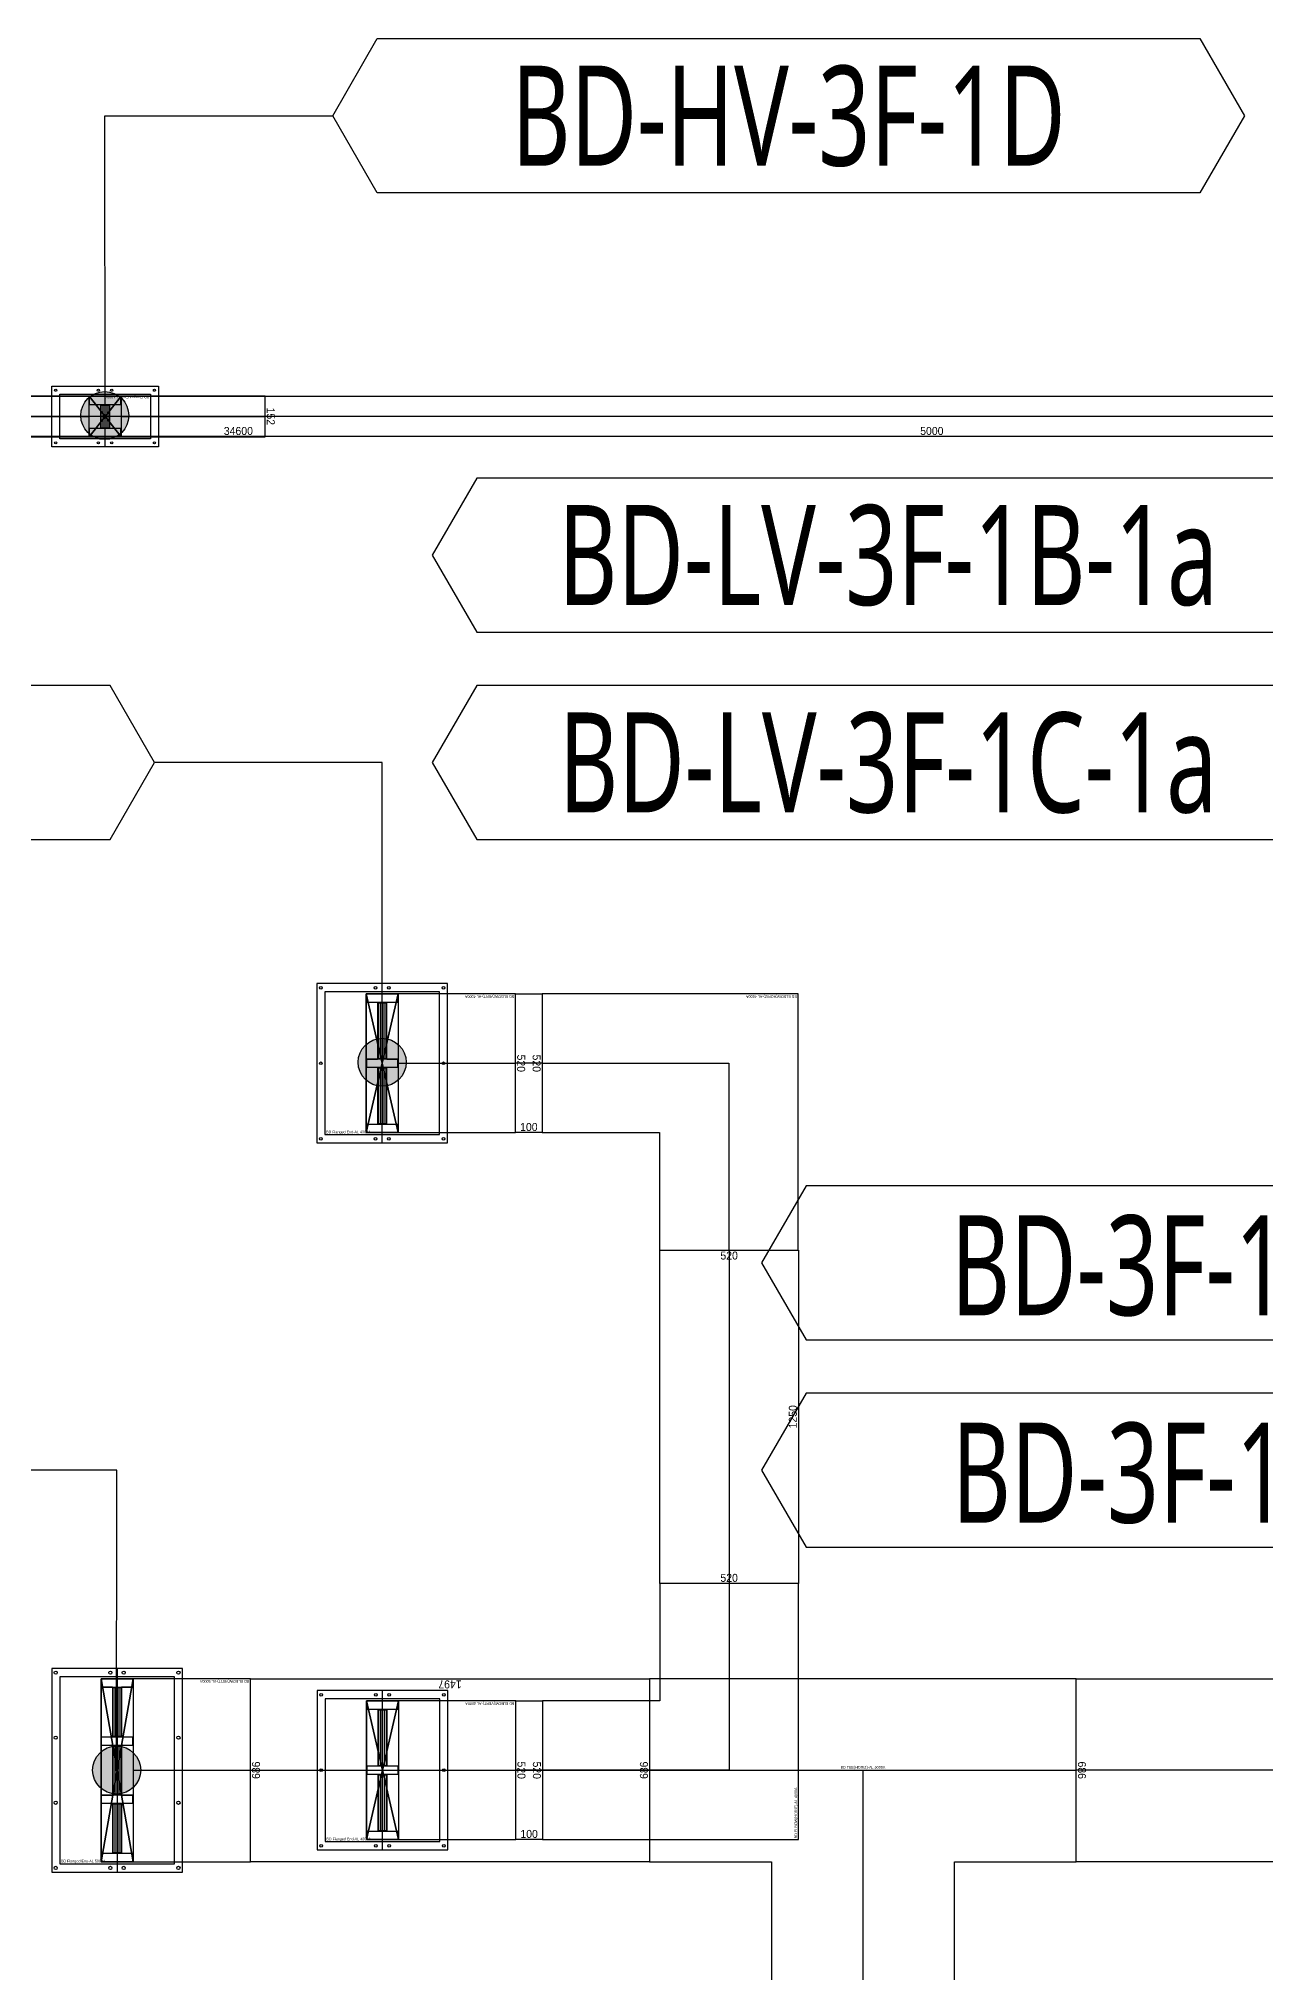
# Model space of a CAD drawing. Header units: millimetres. Extents: x 84228 to 374549, y -351975 to 847575.
# Drawn here: x 118105 to 122704, y 492698 to 499946 of the extents above; entities that cross this region are included whole.
import ezdxf
from ezdxf.enums import TextEntityAlignment as Align

# ---------------------------------------------------------------- set-up
doc = ezdxf.new("R2010")
doc.units = ezdxf.units.MM
doc.header["$LTSCALE"] = 150
doc.layers.get('Defpoints').update_dxf_attribs({"color": 150})
for name, color, linetype in [('-----27 Bus Duct_HV_IT BACK UP A', 7, 'Continuous'), ('-----27 Bus Duct_HV_IT BACK UP B', 3, 'Continuous'), ('-----27 Bus Duct_LV_380-220V', 200, 'Continuous'), ('-----27 Bus Duct_LV_380-220V_IT BACK UP', 2, 'Continuous'), ('-----99 Cable Schedule', 2, 'Continuous')]:
    doc.layers.add(name, color=color, linetype=linetype)
doc.styles.add('DH', font='malgun.ttf')
doc.styles.add('ELEC', font='Dotum.ttf')
doc.styles.get("Standard").update_dxf_attribs({"font": 'Dotum.ttf'})
doc.dimstyles.new('전기통신참고용-치수', dxfattribs={"dimscale": 15, "dimtxt": 2, "dimasz": 0, "dimexe": 0, "dimexo": 0, "dimgap": 0.4, "dimtad": 4, "dimdec": 0, "dimzin": 0, "dimdsep": 46, "dimtxsty": 'Standard', "dimblk": 'NONE', "dimcen": 0, "dimse1": 1, "dimse2": 1, "dimsd1": 1, "dimsd2": 1, "dimclrd": 8, "dimclre": 8, "dimclrt": 8, "dimadec": 0, "dimazin": 0, "dimtfac": 1, "dimtdec": 0, "dimtix": 1, "dimtmove": 2, "dimatfit": 0, "dimldrblk": 'NONE', "dimfxl": 2, "dimtolj": 1, "dimtzin": 0, "dimarcsym": 0})

# ---------------------------------------------------------------- blocks, each defined once
blk = doc.blocks.new('*U79')
at = {"color": 0}
blk.add_line((0, 381.5), (0, -381.5), dxfattribs=at)
at = {"color": 1}
for p, q in [((60, 343), (-60, -343)), ((-60, 343), (60, -343))]:
    blk.add_line(p, q, dxfattribs=at)
at = {"color": 0}
for points in [[(-245, -381.5), (245, -381.5), (245, 381.5), (-245, 381.5)], [(-215, -350.5), (215, -350.5), (215, 350.5), (-215, 350.5)]]:
    blk.add_lwpolyline(points, close=True, dxfattribs=at)
at = {"color": 1}
blk.add_lwpolyline([(60, -343), (-60, -343), (-60, 343), (60, 343)], close=True, dxfattribs=at)
for points in [[(-60, 123, -0.4142136), (-58, 125), (-17.2, 125, 0.4142136), (-16.2, 126), (-16.2, 310, 0.4142136), (-17.2, 311), (-58, 311, -0.4142136), (-60, 313), (-60, 343, -0.4142136), (-59, 342), (-59, 313, 0.4142136), (-58, 312), (58, 312, 0.4142136), (59, 313), (59, 342, -0.4142136), (60, 343), (60, 313, -0.4142136), (58, 311), (17.2, 311, 0.4142136), (16.2, 310), (16.2, 126, 0.4142136), (17.2, 125), (58, 125, -0.4142136), (60, 123), (60, 111, -0.4142136), (59, 112), (59, 123, 0.4142136), (58, 124), (-58, 124, 0.4142136), (-59, 123), (-59, 112, -0.4142136), (-60, 111), (-60, 111), (-60, 111), (-60, 111)], [(-15.2, 126), (-15.2, 310, -0.4142136), (-14.2, 311), (14.2, 311, -0.4142136), (15.2, 310), (15.2, 126, -0.4142136), (14.2, 125), (-14.2, 125, -0.4142136)], [(-14.2, 127), (-14.2, 309, -0.4142136), (-13.2, 310), (-8.85, 310, -0.4142136), (-7.85, 309), (-7.85, 127, -0.4142136), (-8.85, 126), (-13.2, 126, -0.4142136)], [(-6.85, 127), (-6.85, 309, -0.4142136), (-5.85, 310), (-1.5, 310, -0.4142136), (-0.5, 309), (-0.5, 127, -0.4142136), (-1.5, 126), (-5.85, 126, -0.4142136)], [(0.5, 127), (0.5, 309, -0.4142136), (1.5, 310), (5.85, 310, -0.4142136), (6.85, 309), (6.85, 127, -0.4142136), (5.85, 126), (1.5, 126, -0.4142136)], [(7.85, 127), (7.85, 309, -0.4142136), (8.85, 310), (13.2, 310, -0.4142136), (14.2, 309), (14.2, 127, -0.4142136), (13.2, 126), (8.85, 126, -0.4142136)], [(-60, -95, -0.4142136), (-58, -93), (-17.2, -93, 0.4142136), (-16.2, -92), (-16.2, 92, 0.4142136), (-17.2, 93), (-58, 93, -0.4142136), (-60, 95), (-60, 109, -0.4142136), (-59, 108), (-59, 95, 0.4142136), (-58, 94), (58, 94, 0.4142136), (59, 95), (59, 108, -0.4142136), (60, 109), (60, 95, -0.4142136), (58, 93), (17.2, 93, 0.4142136), (16.2, 92), (16.2, -92, 0.4142136), (17.2, -93), (58, -93, -0.4142136), (60, -95), (60, -108, -0.4142136), (59, -107), (59, -95, 0.4142136), (58, -94), (-58, -94, 0.4142136), (-59, -95), (-59, -107, -0.4142136), (-60, -108), (-60, -108), (-60, -108), (-60, -108)], [(-15.2, -92), (-15.2, 92, -0.4142136), (-14.2, 93), (14.2, 93, -0.4142136), (15.2, 92), (15.2, -92, -0.4142136), (14.2, -93), (-14.2, -93, -0.4142136)], [(-14.2, -91), (-14.2, 91, -0.4142136), (-13.2, 92), (-8.85, 92, -0.4142136), (-7.85, 91), (-7.85, -91, -0.4142136), (-8.85, -92), (-13.2, -92, -0.4142136)], [(-6.85, -91), (-6.85, 91, -0.4142136), (-5.85, 92), (-1.5, 92, -0.4142136), (-0.5, 91), (-0.5, -91, -0.4142136), (-1.5, -92), (-5.85, -92, -0.4142136)], [(0.5, -91), (0.5, 91, -0.4142136), (1.5, 92), (5.85, 92, -0.4142136), (6.85, 91), (6.85, -91, -0.4142136), (5.85, -92), (1.5, -92, -0.4142136)], [(7.85, -91), (7.85, 91, -0.4142136), (8.85, 92), (13.2, 92, -0.4142136), (14.2, 91), (14.2, -91, -0.4142136), (13.2, -92), (8.85, -92, -0.4142136)], [(-60, -313, -0.4142136), (-58, -311), (-17.2, -311, 0.4142136), (-16.2, -310), (-16.2, -126, 0.4142136), (-17.2, -125), (-58, -125, -0.4142136), (-60, -123), (-60, -110, -0.4142136), (-59, -111), (-59, -123, 0.4142136), (-58, -124), (58, -124, 0.4142136), (59, -123), (59, -111, -0.4142136), (60, -110), (60, -123, -0.4142136), (58, -125), (17.2, -125, 0.4142136), (16.2, -126), (16.2, -310, 0.4142136), (17.2, -311), (58, -311, -0.4142136), (60, -313), (60, -343, -0.4142136), (59, -342), (59, -313, 0.4142136), (58, -312), (-58, -312, 0.4142136), (-59, -313), (-59, -342, -0.4142136), (-60, -343), (-60, -343), (-60, -343), (-60, -343)], [(-15.2, -310), (-15.2, -126, -0.4142136), (-14.2, -125), (14.2, -125, -0.4142136), (15.2, -126), (15.2, -310, -0.4142136), (14.2, -311), (-14.2, -311, -0.4142136)], [(-14.2, -309), (-14.2, -127, -0.4142136), (-13.2, -126), (-8.85, -126, -0.4142136), (-7.85, -127), (-7.85, -309, -0.4142136), (-8.85, -310), (-13.2, -310, -0.4142136)], [(-6.85, -309), (-6.85, -127, -0.4142136), (-5.85, -126), (-1.5, -126, -0.4142136), (-0.5, -127), (-0.5, -309, -0.4142136), (-1.5, -310), (-5.85, -310, -0.4142136)], [(0.5, -309), (0.5, -127, -0.4142136), (1.5, -126), (5.85, -126, -0.4142136), (6.85, -127), (6.85, -309, -0.4142136), (5.85, -310), (1.5, -310, -0.4142136)], [(7.85, -309), (7.85, -127, -0.4142136), (8.85, -126), (13.2, -126, -0.4142136), (14.2, -127), (14.2, -309, -0.4142136), (13.2, -310), (8.85, -310, -0.4142136)]]:
    blk.add_lwpolyline(points, format="xyb", close=True, dxfattribs=at)
at = {"color": 0}
for centre in [(-230, 366), (-25, 366), (25, 366), (230, 366), (-230, 122), (230, 122), (-230, -122), (230, -122), (-230, -366), (-25, -366), (25, -366), (230, -366)]:
    blk.add_circle(centre, 6, dxfattribs=at)
at = {"color": 0, "style": 'ELEC'}
blk.add_text('BD Flanged End-AL 5000A', height=10, dxfattribs=at).set_placement((-210, -340.5), align=Align.MIDDLE_LEFT)
blk = doc.blocks.new('*U69')
at = {"color": 1}
for p, q in [((340, 343), (220, -343)), ((220, 343), (340, -343))]:
    blk.add_line(p, q, dxfattribs=at)
at = {"color": 0}
blk.add_lwpolyline([(-220, -343), (220, -343), (220, 343), (-220, 343)], close=True, dxfattribs=at)
blk.add_lwpolyline([(220, -343), (340, -343), (340, 343), (220, 343)], dxfattribs=at)
at = {"color": 1}
for points in [[(220, 123, -0.4142136), (222, 125), (262.8, 125, 0.4142136), (263.8, 126), (263.8, 310, 0.4142136), (262.8, 311), (222, 311, -0.4142136), (220, 313), (220, 343, -0.4142136), (221, 342), (221, 313, 0.4142136), (222, 312), (338, 312, 0.4142136), (339, 313), (339, 342, -0.4142136), (340, 343), (340, 313, -0.4142136), (338, 311), (297.2, 311, 0.4142136), (296.2, 310), (296.2, 126, 0.4142136), (297.2, 125), (338, 125, -0.4142136), (340, 123), (340, 111, -0.4142136), (339, 112), (339, 123, 0.4142136), (338, 124), (222, 124, 0.4142136), (221, 123), (221, 112, -0.4142136), (220, 111), (220, 111), (220, 111), (220, 111)], [(264.8, 126), (264.8, 310, -0.4142136), (265.8, 311), (294.2, 311, -0.4142136), (295.2, 310), (295.2, 126, -0.4142136), (294.2, 125), (265.8, 125, -0.4142136)], [(265.8, 127), (265.8, 309, -0.4142136), (266.8, 310), (271.15, 310, -0.4142136), (272.15, 309), (272.15, 127, -0.4142136), (271.15, 126), (266.8, 126, -0.4142136)], [(273.15, 127), (273.15, 309, -0.4142136), (274.15, 310), (278.5, 310, -0.4142136), (279.5, 309), (279.5, 127, -0.4142136), (278.5, 126), (274.15, 126, -0.4142136)], [(280.5, 127), (280.5, 309, -0.4142136), (281.5, 310), (285.85, 310, -0.4142136), (286.85, 309), (286.85, 127, -0.4142136), (285.85, 126), (281.5, 126, -0.4142136)], [(287.85, 127), (287.85, 309, -0.4142136), (288.85, 310), (293.2, 310, -0.4142136), (294.2, 309), (294.2, 127, -0.4142136), (293.2, 126), (288.85, 126, -0.4142136)], [(220, -95, -0.4142136), (222, -93), (262.8, -93, 0.4142136), (263.8, -92), (263.8, 92, 0.4142136), (262.8, 93), (222, 93, -0.4142136), (220, 95), (220, 109, -0.4142136), (221, 108), (221, 95, 0.4142136), (222, 94), (338, 94, 0.4142136), (339, 95), (339, 108, -0.4142136), (340, 109), (340, 95, -0.4142136), (338, 93), (297.2, 93, 0.4142136), (296.2, 92), (296.2, -92, 0.4142136), (297.2, -93), (338, -93, -0.4142136), (340, -95), (340, -108, -0.4142136), (339, -107), (339, -95, 0.4142136), (338, -94), (222, -94, 0.4142136), (221, -95), (221, -107, -0.4142136), (220, -108), (220, -108), (220, -108), (220, -108)], [(264.8, -92), (264.8, 92, -0.4142136), (265.8, 93), (294.2, 93, -0.4142136), (295.2, 92), (295.2, -92, -0.4142136), (294.2, -93), (265.8, -93, -0.4142136)], [(265.8, -91), (265.8, 91, -0.4142136), (266.8, 92), (271.15, 92, -0.4142136), (272.15, 91), (272.15, -91, -0.4142136), (271.15, -92), (266.8, -92, -0.4142136)], [(273.15, -91), (273.15, 91, -0.4142136), (274.15, 92), (278.5, 92, -0.4142136), (279.5, 91), (279.5, -91, -0.4142136), (278.5, -92), (274.15, -92, -0.4142136)], [(280.5, -91), (280.5, 91, -0.4142136), (281.5, 92), (285.85, 92, -0.4142136), (286.85, 91), (286.85, -91, -0.4142136), (285.85, -92), (281.5, -92, -0.4142136)], [(287.85, -91), (287.85, 91, -0.4142136), (288.85, 92), (293.2, 92, -0.4142136), (294.2, 91), (294.2, -91, -0.4142136), (293.2, -92), (288.85, -92, -0.4142136)], [(220, -313, -0.4142136), (222, -311), (262.8, -311, 0.4142136), (263.8, -310), (263.8, -126, 0.4142136), (262.8, -125), (222, -125, -0.4142136), (220, -123), (220, -110, -0.4142136), (221, -111), (221, -123, 0.4142136), (222, -124), (338, -124, 0.4142136), (339, -123), (339, -111, -0.4142136), (340, -110), (340, -123, -0.4142136), (338, -125), (297.2, -125, 0.4142136), (296.2, -126), (296.2, -310, 0.4142136), (297.2, -311), (338, -311, -0.4142136), (340, -313), (340, -343, -0.4142136), (339, -342), (339, -313, 0.4142136), (338, -312), (222, -312, 0.4142136), (221, -313), (221, -342, -0.4142136), (220, -343), (220, -343), (220, -343), (220, -343)], [(264.8, -310), (264.8, -126, -0.4142136), (265.8, -125), (294.2, -125, -0.4142136), (295.2, -126), (295.2, -310, -0.4142136), (294.2, -311), (265.8, -311, -0.4142136)], [(265.8, -309), (265.8, -127, -0.4142136), (266.8, -126), (271.15, -126, -0.4142136), (272.15, -127), (272.15, -309, -0.4142136), (271.15, -310), (266.8, -310, -0.4142136)], [(273.15, -309), (273.15, -127, -0.4142136), (274.15, -126), (278.5, -126, -0.4142136), (279.5, -127), (279.5, -309, -0.4142136), (278.5, -310), (274.15, -310, -0.4142136)], [(280.5, -309), (280.5, -127, -0.4142136), (281.5, -126), (285.85, -126, -0.4142136), (286.85, -127), (286.85, -309, -0.4142136), (285.85, -310), (281.5, -310, -0.4142136)], [(287.85, -309), (287.85, -127, -0.4142136), (288.85, -126), (293.2, -126, -0.4142136), (294.2, -127), (294.2, -309, -0.4142136), (293.2, -310), (288.85, -310, -0.4142136)]]:
    blk.add_lwpolyline(points, format="xyb", close=True, dxfattribs=at)
blk.add_lwpolyline([(220, 0), (-220, 0)], dxfattribs=at)
at = {"color": 0, "style": 'ELEC'}
blk.add_text('BD ELBOW(VERT)-AL 5000A', height=10, dxfattribs=at).set_placement((-215, -333), align=Align.MIDDLE_LEFT)
blk = doc.blocks.new('*D203')
at = {"layer": 'Defpoints', "color": 0, "transparency": 16777216}
for p in [(0, 3000), (686, 3000), (686, 3000)]:
    blk.add_point(p, dxfattribs=at)
at = {"color": 0, "transparency": 16777216, "insert": (343, 2979), "char_height": 30, "attachment_point": 5}
blk.add_mtext('\\A1;{\\C0;686}', dxfattribs=at)
blk = doc.blocks.new('_None')
blk = doc.blocks.new('*D204')
at = {"layer": 'Defpoints', "color": 0, "transparency": 16777216}
for p in [(686, 3000), (686, 3000), (686, 1503.3)]:
    blk.add_point(p, dxfattribs=at)
at = {"color": 0, "transparency": 16777216, "insert": (665, 2251.7), "char_height": 30, "attachment_point": 5, "rotation": 90}
blk.add_mtext('\\A1;{\\C0;1497}', dxfattribs=at)
blk = doc.blocks.new('*D205')
at = {"layer": 'Defpoints', "color": 0, "transparency": 16777216}
for p in [(0, 1503.3), (686, 1503.3), (686, 1503.3)]:
    blk.add_point(p, dxfattribs=at)
at = {"color": 0, "transparency": 16777216, "insert": (343, 1524.3), "char_height": 30, "attachment_point": 5}
blk.add_mtext('\\A1;{\\C0;686}', dxfattribs=at)
blk = doc.blocks.new('*D370')
at = {"layer": 'Defpoints', "color": 0, "transparency": 16777216}
for p in [(0, 2189), (152, 2189), (152, 2189)]:
    blk.add_point(p, dxfattribs=at)
at = {"color": 0, "transparency": 16777216, "insert": (76, 2168), "char_height": 30, "attachment_point": 5}
blk.add_mtext('\\A1;{\\C0;152}', dxfattribs=at)
blk = doc.blocks.new('*D371')
at = {"layer": 'Defpoints', "color": 0, "transparency": 16777216}
for p in [(152, 2189), (152, 2189), (152, -2811)]:
    blk.add_point(p, dxfattribs=at)
at = {"color": 0, "transparency": 16777216, "insert": (131, -311), "char_height": 30, "attachment_point": 5, "rotation": 90}
blk.add_mtext('\\A1;{\\C0;5000}', dxfattribs=at)
blk = doc.blocks.new('*D372')
at = {"layer": 'Defpoints', "color": 0, "transparency": 16777216}
for p in [(0, -2811), (152, -2811), (152, -2811)]:
    blk.add_point(p, dxfattribs=at)
at = {"color": 0, "transparency": 16777216, "insert": (76, -2790), "char_height": 30, "attachment_point": 5}
blk.add_mtext('\\A1;{\\C0;152}', dxfattribs=at)
blk = doc.blocks.new('*U66')
at = {"color": 1}
for p, q in [((60, 76), (-60, -76)), ((-60, 76), (60, -76))]:
    blk.add_line(p, q, dxfattribs=at)
at = {"color": 0}
blk.add_line((0, 113.5), (0, -113.5), dxfattribs=at)
for points in [[(200, -113.5), (-200, -113.5), (-200, 113.5), (200, 113.5)], [(170, -83.5), (-170, -83.5), (-170, 83.5), (170, 83.5)]]:
    blk.add_lwpolyline(points, close=True, dxfattribs=at)
at = {"color": 1}
blk.add_lwpolyline([(60, -76), (-60, -76), (-60, 76), (60, 76)], close=True, dxfattribs=at)
for points in [[(-60, -46, -0.4142136), (-58, -44), (-17.2, -44, 0.4142136), (-16.2, -43), (-16.2, 43, 0.4142136), (-17.2, 44), (-58, 44, -0.4142136), (-60, 46), (-60, 76, -0.4142136), (-59, 75), (-59, 46, 0.4142136), (-58, 45), (58, 45, 0.4142136), (59, 46), (59, 75, -0.4142136), (60, 76), (60, 46, -0.4142136), (58, 44), (17.2, 44, 0.4142136), (16.2, 43), (16.2, -43, 0.4142136), (17.2, -44), (58, -44, -0.4142136), (60, -46), (60, -76, -0.4142136), (59, -75), (59, -46, 0.4142136), (58, -45), (-58, -45, 0.4142136), (-59, -46), (-59, -75, -0.4142136), (-60, -76), (-60, -76), (-60, -76), (-60, -76)], [(-15.2, -43), (-15.2, 43, -0.4142136), (-14.2, 44), (14.2, 44, -0.4142136), (15.2, 43), (15.2, -43, -0.4142136), (14.2, -44), (-14.2, -44, -0.4142136)], [(-14.2, -42), (-14.2, 42, -0.4142136), (-13.2, 43), (-8.85, 43, -0.4142136), (-7.85, 42), (-7.85, -42, -0.4142136), (-8.85, -43), (-13.2, -43, -0.4142136)], [(-6.85, -42), (-6.85, 42, -0.4142136), (-5.85, 43), (-1.5, 43, -0.4142136), (-0.5, 42), (-0.5, -42, -0.4142136), (-1.5, -43), (-5.85, -43, -0.4142136)], [(0.5, -42), (0.5, 42, -0.4142136), (1.5, 43), (5.85, 43, -0.4142136), (6.85, 42), (6.85, -42, -0.4142136), (5.85, -43), (1.5, -43, -0.4142136)], [(7.85, -42), (7.85, 42, -0.4142136), (8.85, 43), (13.2, 43, -0.4142136), (14.2, 42), (14.2, -42, -0.4142136), (13.2, -43), (8.85, -43, -0.4142136)]]:
    blk.add_lwpolyline(points, format="xyb", close=True, dxfattribs=at)
at = {"color": 0}
for centre in [(-185, 98.5), (-25, 98.5), (25, 98.5), (185, 98.5), (-185, -98.5), (-25, -98.5), (25, -98.5), (185, -98.5)]:
    blk.add_circle(centre, 4, dxfattribs=at)
at = {"color": 0, "style": 'ELEC'}
blk.add_text('BD Flanged End-AL 1000A', height=10, dxfattribs=at).set_placement((-165, -73.5), align=Align.MIDDLE_LEFT)
blk = doc.blocks.new('*U368')
at = {"color": 1}
for p, q in [((390, 76), (270, -76)), ((270, 76), (390, -76)), ((-270, 0), (270, 0)), ((390, 0), (930, 0))]:
    blk.add_line(p, q, dxfattribs=at)
at = {"color": 0}
for points in [[(-270, -76), (270, -76), (270, 76), (-270, 76)], [(390, -76), (930, -76), (930, 76), (390, 76)]]:
    blk.add_lwpolyline(points, close=True, dxfattribs=at)
for points in [[(390, 76), (270, 76)], [(270, -76), (390, -76)]]:
    blk.add_lwpolyline(points, dxfattribs=at)
at = {"color": 1}
for points in [[(270, -46, -0.4142136), (272, -44), (312.8, -44, 0.4142136), (313.8, -43), (313.8, 43, 0.4142136), (312.8, 44), (272, 44, -0.4142136), (270, 46), (270, 76, -0.4142136), (271, 75), (271, 46, 0.4142136), (272, 45), (388, 45, 0.4142136), (389, 46), (389, 75, -0.4142136), (390, 76), (390, 46, -0.4142136), (388, 44), (347.2, 44, 0.4142136), (346.2, 43), (346.2, -43, 0.4142136), (347.2, -44), (388, -44, -0.4142136), (390, -46), (390, -76, -0.4142136), (389, -75), (389, -46, 0.4142136), (388, -45), (272, -45, 0.4142136), (271, -46), (271, -75, -0.4142136), (270, -76), (270, -76), (270, -76), (270, -76)], [(314.8, -43), (314.8, 43, -0.4142136), (315.8, 44), (344.2, 44, -0.4142136), (345.2, 43), (345.2, -43, -0.4142136), (344.2, -44), (315.8, -44, -0.4142136)], [(315.8, -42), (315.8, 42, -0.4142136), (316.8, 43), (321.15, 43, -0.4142136), (322.15, 42), (322.15, -42, -0.4142136), (321.15, -43), (316.8, -43, -0.4142136)], [(323.15, -42), (323.15, 42, -0.4142136), (324.15, 43), (328.5, 43, -0.4142136), (329.5, 42), (329.5, -42, -0.4142136), (328.5, -43), (324.15, -43, -0.4142136)], [(330.5, -42), (330.5, 42, -0.4142136), (331.5, 43), (335.85, 43, -0.4142136), (336.85, 42), (336.85, -42, -0.4142136), (335.85, -43), (331.5, -43, -0.4142136)], [(337.85, -42), (337.85, 42, -0.4142136), (338.85, 43), (343.2, 43, -0.4142136), (344.2, 42), (344.2, -42, -0.4142136), (343.2, -43), (338.85, -43, -0.4142136)]]:
    blk.add_lwpolyline(points, format="xyb", close=True, dxfattribs=at)
at = {"color": 0, "style": 'ELEC'}
blk.add_text('BD TEE(VERT)-AL 1000A', height=10, dxfattribs=at).set_placement((-265, -66), align=Align.MIDDLE_LEFT)
blk = doc.blocks.new('*D207')
at = {"layer": 'Defpoints', "color": 0, "transparency": 16777216}
for p in [(0, 2900), (686, 2900), (686, 2900)]:
    blk.add_point(p, dxfattribs=at)
at = {"color": 0, "transparency": 16777216, "insert": (343, 2879), "char_height": 30, "attachment_point": 5}
blk.add_mtext('\\A1;{\\C0;686}', dxfattribs=at)
blk = doc.blocks.new('*D208')
at = {"layer": 'Defpoints', "color": 0, "transparency": 16777216}
for p in [(686, 2900), (686, 2900), (686, 986.7)]:
    blk.add_point(p, dxfattribs=at)
at = {"color": 0, "transparency": 16777216, "insert": (665, 1943.3), "char_height": 30, "attachment_point": 5, "rotation": 90}
blk.add_mtext('\\A1;{\\C0;1913}', dxfattribs=at)
blk = doc.blocks.new('*D209')
at = {"layer": 'Defpoints', "color": 0, "transparency": 16777216}
for p in [(0, 986.7), (686, 986.7), (686, 986.7)]:
    blk.add_point(p, dxfattribs=at)
at = {"color": 0, "transparency": 16777216, "insert": (343, 1007.7), "char_height": 30, "attachment_point": 5}
blk.add_mtext('\\A1;{\\C0;686}', dxfattribs=at)
blk = doc.blocks.new('*U334')
at = {"color": 0}
blk.add_lwpolyline([(-343, -343), (-343, -800), (343, -800), (343, -343), (800, -343), (800, 343), (-800, 343), (-800, -343)], close=True, dxfattribs=at)
at = {"color": 1}
for points in [[(-800, 0), (800, 0)], [(0, 0), (0, -800)]]:
    blk.add_lwpolyline(points, dxfattribs=at)
at = {"color": 0, "style": 'ELEC'}
blk.add_text('BD TEE(HORIZ)-AL 5000A', height=10, dxfattribs=at).set_placement((0, 10), align=Align.MIDDLE)
blk = doc.blocks.new('A$C9a0ab699')
h = blk.add_hatch(color=0)
edge = h.paths.add_edge_path()
edge.add_arc((0, 0), 64, 720, 1080, ccw=False)
at = {"color": 0}
blk.add_circle((0, 0), 64, dxfattribs=at)
blk = doc.blocks.new('*D268')
at = {"layer": 'Defpoints', "color": 0, "transparency": 16777216}
for p in [(152, 28108.7), (152, 28108.7), (152, -6491.3)]:
    blk.add_point(p, dxfattribs=at)
at = {"color": 0, "transparency": 16777216, "insert": (131, 10808.7), "char_height": 30, "attachment_point": 5, "rotation": 90}
blk.add_mtext('\\A1;{\\C0;34600}', dxfattribs=at)
blk = doc.blocks.new('*U23')
at = {"color": 0}
blk.add_line((0, -298.5), (0, 298.5), dxfattribs=at)
at = {"color": 1}
for p, q in [((60, 260), (-60, -260)), ((-60, 260), (60, -260))]:
    blk.add_line(p, q, dxfattribs=at)
at = {"color": 0}
for points in [[(-245, -298.5), (245, -298.5), (245, 298.5), (-245, 298.5)], [(-215, -267.5), (215, -267.5), (215, 267.5), (-215, 267.5)]]:
    blk.add_lwpolyline(points, close=True, dxfattribs=at)
at = {"color": 1}
blk.add_lwpolyline([(60, -260), (-60, -260), (-60, 260), (60, 260)], close=True, dxfattribs=at)
for points in [[(-60, 14, -0.4142136), (-58, 16), (-17.2, 16, 0.4142136), (-16.2, 17), (-16.2, 227, 0.4142136), (-17.2, 228), (-58, 228, -0.4142136), (-60, 230), (-60, 260, -0.4142136), (-59, 259), (-59, 230, 0.4142136), (-58, 229), (58, 229, 0.4142136), (59, 230), (59, 259, -0.4142136), (60, 260), (60, 230, -0.4142136), (58, 228), (17.2, 228, 0.4142136), (16.2, 227), (16.2, 17, 0.4142136), (17.2, 16), (58, 16, -0.4142136), (60, 14), (60, 2, -0.4142136), (59, 3), (59, 14, 0.4142136), (58, 15), (-58, 15, 0.4142136), (-59, 14), (-59, 3, -0.4142136), (-60, 2), (-60, 2), (-60, 2), (-60, 2)], [(-15.2, 17), (-15.2, 227, -0.4142136), (-14.2, 228), (14.2, 228, -0.4142136), (15.2, 227), (15.2, 17, -0.4142136), (14.2, 16), (-14.2, 16, -0.4142136)], [(-14.2, 18), (-14.2, 226, -0.4142136), (-13.2, 227), (-8.85, 227, -0.4142136), (-7.85, 226), (-7.85, 18, -0.4142136), (-8.85, 17), (-13.2, 17, -0.4142136)], [(-6.85, 18), (-6.85, 226, -0.4142136), (-5.85, 227), (-1.5, 227, -0.4142136), (-0.5, 226), (-0.5, 18, -0.4142136), (-1.5, 17), (-5.85, 17, -0.4142136)], [(0.5, 18), (0.5, 226, -0.4142136), (1.5, 227), (5.85, 227, -0.4142136), (6.85, 226), (6.85, 18, -0.4142136), (5.85, 17), (1.5, 17, -0.4142136)], [(7.85, 18), (7.85, 226, -0.4142136), (8.85, 227), (13.2, 227, -0.4142136), (14.2, 226), (14.2, 18, -0.4142136), (13.2, 17), (8.85, 17, -0.4142136)], [(-60, -230, -0.4142136), (-58, -228), (-17.2, -228, 0.4142136), (-16.2, -227), (-16.2, -17, 0.4142136), (-17.2, -16), (-58, -16, -0.4142136), (-60, -14), (-60, 0, -0.4142136), (-59, -1), (-59, -14, 0.4142136), (-58, -15), (58, -15, 0.4142136), (59, -14), (59, -1, -0.4142136), (60, 0), (60, -14, -0.4142136), (58, -16), (17.2, -16, 0.4142136), (16.2, -17), (16.2, -227, 0.4142136), (17.2, -228), (58, -228, -0.4142136), (60, -230), (60, -260, -0.4142136), (59, -259), (59, -230, 0.4142136), (58, -229), (-58, -229, 0.4142136), (-59, -230), (-59, -259, -0.4142136), (-60, -260), (-60, -260), (-60, -260), (-60, -260)], [(-15.2, -227), (-15.2, -17, -0.4142136), (-14.2, -16), (14.2, -16, -0.4142136), (15.2, -17), (15.2, -227, -0.4142136), (14.2, -228), (-14.2, -228, -0.4142136)], [(-14.2, -226), (-14.2, -18, -0.4142136), (-13.2, -17), (-8.85, -17, -0.4142136), (-7.85, -18), (-7.85, -226, -0.4142136), (-8.85, -227), (-13.2, -227, -0.4142136)], [(-6.85, -226), (-6.85, -18, -0.4142136), (-5.85, -17), (-1.5, -17, -0.4142136), (-0.5, -18), (-0.5, -226, -0.4142136), (-1.5, -227), (-5.85, -227, -0.4142136)], [(0.5, -226), (0.5, -18, -0.4142136), (1.5, -17), (5.85, -17, -0.4142136), (6.85, -18), (6.85, -226, -0.4142136), (5.85, -227), (1.5, -227, -0.4142136)], [(7.85, -226), (7.85, -18, -0.4142136), (8.85, -17), (13.2, -17, -0.4142136), (14.2, -18), (14.2, -226, -0.4142136), (13.2, -227), (8.85, -227, -0.4142136)]]:
    blk.add_lwpolyline(points, format="xyb", close=True, dxfattribs=at)
at = {"color": 0}
for centre in [(-230, 283), (-25, 283), (25, 283), (230, 283), (-230, 0), (230, 0), (-230, -283), (-25, -283), (25, -283), (230, -283)]:
    blk.add_circle(centre, 5, dxfattribs=at)
at = {"color": 0, "style": 'ELEC'}
blk.add_text('BD Flanged End-AL 4000A', height=10, dxfattribs=at).set_placement((-210, -257.5), align=Align.MIDDLE_LEFT)
blk = doc.blocks.new('*U22')
at = {"color": 1}
for p, q in [((340, 260), (220, -260)), ((220, 260), (340, -260))]:
    blk.add_line(p, q, dxfattribs=at)
at = {"color": 0}
blk.add_lwpolyline([(-220, -260), (220, -260), (220, 260), (-220, 260)], close=True, dxfattribs=at)
blk.add_lwpolyline([(220, -260), (340, -260), (340, 260), (220, 260)], dxfattribs=at)
at = {"color": 1}
for points in [[(220, 14, -0.4142136), (222, 16), (262.8, 16, 0.4142136), (263.8, 17), (263.8, 227, 0.4142136), (262.8, 228), (222, 228, -0.4142136), (220, 230), (220, 260, -0.4142136), (221, 259), (221, 230, 0.4142136), (222, 229), (338, 229, 0.4142136), (339, 230), (339, 259, -0.4142136), (340, 260), (340, 230, -0.4142136), (338, 228), (297.2, 228, 0.4142136), (296.2, 227), (296.2, 17, 0.4142136), (297.2, 16), (338, 16, -0.4142136), (340, 14), (340, 2, -0.4142136), (339, 3), (339, 14, 0.4142136), (338, 15), (222, 15, 0.4142136), (221, 14), (221, 3, -0.4142136), (220, 2), (220, 2), (220, 2), (220, 2)], [(264.8, 17), (264.8, 227, -0.4142136), (265.8, 228), (294.2, 228, -0.4142136), (295.2, 227), (295.2, 17, -0.4142136), (294.2, 16), (265.8, 16, -0.4142136)], [(265.8, 18), (265.8, 226, -0.4142136), (266.8, 227), (271.15, 227, -0.4142136), (272.15, 226), (272.15, 18, -0.4142136), (271.15, 17), (266.8, 17, -0.4142136)], [(273.15, 18), (273.15, 226, -0.4142136), (274.15, 227), (278.5, 227, -0.4142136), (279.5, 226), (279.5, 18, -0.4142136), (278.5, 17), (274.15, 17, -0.4142136)], [(280.5, 18), (280.5, 226, -0.4142136), (281.5, 227), (285.85, 227, -0.4142136), (286.85, 226), (286.85, 18, -0.4142136), (285.85, 17), (281.5, 17, -0.4142136)], [(287.85, 18), (287.85, 226, -0.4142136), (288.85, 227), (293.2, 227, -0.4142136), (294.2, 226), (294.2, 18, -0.4142136), (293.2, 17), (288.85, 17, -0.4142136)], [(220, -230, -0.4142136), (222, -228), (262.8, -228, 0.4142136), (263.8, -227), (263.8, -17, 0.4142136), (262.8, -16), (222, -16, -0.4142136), (220, -14), (220, 0, -0.4142136), (221, -1), (221, -14, 0.4142136), (222, -15), (338, -15, 0.4142136), (339, -14), (339, -1, -0.4142136), (340, 0), (340, -14, -0.4142136), (338, -16), (297.2, -16, 0.4142136), (296.2, -17), (296.2, -227, 0.4142136), (297.2, -228), (338, -228, -0.4142136), (340, -230), (340, -260, -0.4142136), (339, -259), (339, -230, 0.4142136), (338, -229), (222, -229, 0.4142136), (221, -230), (221, -259, -0.4142136), (220, -260), (220, -260), (220, -260), (220, -260)], [(264.8, -227), (264.8, -17, -0.4142136), (265.8, -16), (294.2, -16, -0.4142136), (295.2, -17), (295.2, -227, -0.4142136), (294.2, -228), (265.8, -228, -0.4142136)], [(265.8, -226), (265.8, -18, -0.4142136), (266.8, -17), (271.15, -17, -0.4142136), (272.15, -18), (272.15, -226, -0.4142136), (271.15, -227), (266.8, -227, -0.4142136)], [(273.15, -226), (273.15, -18, -0.4142136), (274.15, -17), (278.5, -17, -0.4142136), (279.5, -18), (279.5, -226, -0.4142136), (278.5, -227), (274.15, -227, -0.4142136)], [(280.5, -226), (280.5, -18, -0.4142136), (281.5, -17), (285.85, -17, -0.4142136), (286.85, -18), (286.85, -226, -0.4142136), (285.85, -227), (281.5, -227, -0.4142136)], [(287.85, -226), (287.85, -18, -0.4142136), (288.85, -17), (293.2, -17, -0.4142136), (294.2, -18), (294.2, -226, -0.4142136), (293.2, -227), (288.85, -227, -0.4142136)]]:
    blk.add_lwpolyline(points, format="xyb", close=True, dxfattribs=at)
blk.add_lwpolyline([(220, 0), (-220, 0)], dxfattribs=at)
at = {"color": 0, "style": 'ELEC'}
blk.add_text('BD ELBOW(VERT)-AL 4000A', height=10, dxfattribs=at).set_placement((-215, -250), align=Align.MIDDLE_LEFT)
blk = doc.blocks.new('*U24')
at = {"color": 0}
blk.add_lwpolyline([(-260, -260), (700, -260), (700, 260), (260, 260), (260, 700), (-260, 700)], close=True, dxfattribs=at)
at = {"color": 1}
blk.add_lwpolyline([(700, 0), (0, 0), (0, 700)], dxfattribs=at)
at = {"color": 0, "style": 'ELEC'}
blk.add_text('BD ELBOW(HORIZ)-AL 4000A', height=10, dxfattribs=at).set_placement((-255, -250), align=Align.MIDDLE_LEFT)
blk = doc.blocks.new('*D26')
at = {"layer": 'Defpoints', "color": 0, "transparency": 16777216}
for p in [(0, 3000), (520, 3000), (520, 3000)]:
    blk.add_point(p, dxfattribs=at)
at = {"color": 0, "transparency": 16777216, "insert": (260, 2979), "char_height": 30, "attachment_point": 5}
blk.add_mtext('\\A1;{\\C0;520}', dxfattribs=at)
blk = doc.blocks.new('*D27')
at = {"layer": 'Defpoints', "color": 0, "transparency": 16777216}
for p in [(520, 3000), (520, 3000), (520, 2900)]:
    blk.add_point(p, dxfattribs=at)
at = {"color": 0, "transparency": 16777216, "insert": (499, 2950), "char_height": 30, "attachment_point": 5, "rotation": 90}
blk.add_mtext('\\A1;{\\C0;100}', dxfattribs=at)
blk = doc.blocks.new('*D28')
at = {"layer": 'Defpoints', "color": 0, "transparency": 16777216}
for p in [(0, 2900), (520, 2900), (520, 2900)]:
    blk.add_point(p, dxfattribs=at)
at = {"color": 0, "transparency": 16777216, "insert": (260, 2921), "char_height": 30, "attachment_point": 5}
blk.add_mtext('\\A1;{\\C0;520}', dxfattribs=at)
blk = doc.blocks.new('*D30')
at = {"layer": 'Defpoints', "color": 0, "transparency": 16777216}
for p in [(0, 4150), (520, 4150), (520, 4150)]:
    blk.add_point(p, dxfattribs=at)
at = {"color": 0, "transparency": 16777216, "insert": (260, 4129), "char_height": 30, "attachment_point": 5}
blk.add_mtext('\\A1;{\\C0;520}', dxfattribs=at)
blk = doc.blocks.new('*D31')
at = {"layer": 'Defpoints', "color": 0, "transparency": 16777216}
for p in [(520, 4150), (520, 4150), (520, 2900)]:
    blk.add_point(p, dxfattribs=at)
at = {"color": 0, "transparency": 16777216, "insert": (499, 3525), "char_height": 30, "attachment_point": 5, "rotation": 90}
blk.add_mtext('\\A1;{\\C0;1250}', dxfattribs=at)
blk = doc.blocks.new('*D32')
at = {"layer": 'Defpoints', "color": 0, "transparency": 16777216}
for p in [(0, 2900), (520, 2900), (520, 2900)]:
    blk.add_point(p, dxfattribs=at)
at = {"color": 0, "transparency": 16777216, "insert": (260, 2921), "char_height": 30, "attachment_point": 5}
blk.add_mtext('\\A1;{\\C0;520}', dxfattribs=at)
blk = doc.blocks.new('*U202')
at = {"color": 1}
blk.add_line((343, 3000), (343, 1503.3), dxfattribs=at)
at = {"color": 0}
blk.add_lwpolyline([(686, 1503.3), (0, 1503.3), (0, 3000), (686, 3000)], close=True, dxfattribs=at)
for base, p1, p2, override, picture, middle in [((686, 3000), (0, 3000), (686, 3000), {"dimtxsty": 'Standard', "dimclrd": 0, "dimclre": 0, "dimclrt": 0}, '*D203', (343, 2979)), ((686, 1503.3), (0, 1503.3), (686, 1503.3), {"dimtad": 1, "dimtxsty": 'Standard', "dimclrd": 0, "dimclre": 0, "dimclrt": 0}, '*D205', (343, 1524.3))]:
    dim = blk.add_linear_dim(base=base, p1=p1, p2=p2, text='{\\C0;<>}', dimstyle='전기통신참고용-치수', override=override, dxfattribs=at)
    dim.commit()
    dim.dimension.update_dxf_attribs({"geometry": picture, "text_midpoint": middle})
dim = blk.add_linear_dim(base=(686, 3000), p1=(686, 1503.3), p2=(686, 3000), angle=90, text='{\\C0;<>}', dimstyle='전기통신참고용-치수', override={"dimtad": 1, "dimtxsty": 'Standard', "dimclrd": 0, "dimclre": 0, "dimclrt": 0}, dxfattribs=at)
dim.commit()
dim.dimension.update_dxf_attribs({"geometry": '*D204', "text_midpoint": (665, 2251.7)})
blk = doc.blocks.new('*U369')
at = {"color": 1}
blk.add_line((76, 2189), (76, -2811), dxfattribs=at)
at = {"color": 0}
blk.add_lwpolyline([(152, -2811), (0, -2811), (0, 2189), (152, 2189)], close=True, dxfattribs=at)
for base, p1, p2, override, picture, middle in [((152, 2189), (0, 2189), (152, 2189), {"dimtxsty": 'Standard', "dimclrd": 0, "dimclre": 0, "dimclrt": 0}, '*D370', (76, 2168)), ((152, -2811), (0, -2811), (152, -2811), {"dimtad": 1, "dimtxsty": 'Standard', "dimclrd": 0, "dimclre": 0, "dimclrt": 0}, '*D372', (76, -2790))]:
    dim = blk.add_linear_dim(base=base, p1=p1, p2=p2, text='{\\C0;<>}', dimstyle='전기통신참고용-치수', override=override, dxfattribs=at)
    dim.commit()
    dim.dimension.update_dxf_attribs({"geometry": picture, "text_midpoint": middle})
dim = blk.add_linear_dim(base=(152, 2189), p1=(152, -2811), p2=(152, 2189), angle=90, text='{\\C0;<>}', dimstyle='전기통신참고용-치수', override={"dimtad": 1, "dimtxsty": 'Standard', "dimclrd": 0, "dimclre": 0, "dimclrt": 0}, dxfattribs=at)
dim.commit()
dim.dimension.update_dxf_attribs({"geometry": '*D371', "text_midpoint": (131, -311)})
blk = doc.blocks.new('*U206')
at = {"color": 1}
blk.add_line((343, 2900), (343, 986.7), dxfattribs=at)
at = {"color": 0}
blk.add_lwpolyline([(686, 986.7), (0, 986.7), (0, 2900), (686, 2900)], close=True, dxfattribs=at)
for base, p1, p2, override, picture, middle in [((686, 2900), (0, 2900), (686, 2900), {"dimtxsty": 'Standard', "dimclrd": 0, "dimclre": 0, "dimclrt": 0}, '*D207', (343, 2879)), ((686, 986.7), (0, 986.7), (686, 986.7), {"dimtad": 1, "dimtxsty": 'Standard', "dimclrd": 0, "dimclre": 0, "dimclrt": 0}, '*D209', (343, 1007.7))]:
    dim = blk.add_linear_dim(base=base, p1=p1, p2=p2, text='{\\C0;<>}', dimstyle='전기통신참고용-치수', override=override, dxfattribs=at)
    dim.commit()
    dim.dimension.update_dxf_attribs({"geometry": picture, "text_midpoint": middle})
dim = blk.add_linear_dim(base=(686, 2900), p1=(686, 986.7), p2=(686, 2900), angle=90, text='{\\C0;<>}', dimstyle='전기통신참고용-치수', override={"dimtad": 1, "dimtxsty": 'Standard', "dimclrd": 0, "dimclre": 0, "dimclrt": 0}, dxfattribs=at)
dim.commit()
dim.dimension.update_dxf_attribs({"geometry": '*D208', "text_midpoint": (665, 1943.3)})
blk = doc.blocks.new('*U266')
at = {"color": 1}
blk.add_line((76, 28108.7), (76, -6491.3), dxfattribs=at)
at = {"color": 0}
blk.add_lwpolyline([(152, -6491.3), (0, -6491.3), (0, 28108.7), (152, 28108.7)], close=True, dxfattribs=at)
dim = blk.add_linear_dim(base=(152, 28108.7), p1=(152, -6491.3), p2=(152, 28108.7), angle=90, text='{\\C0;<>}', dimstyle='전기통신참고용-치수', override={"dimtad": 1, "dimtxsty": 'Standard', "dimclrd": 0, "dimclre": 0, "dimclrt": 0}, dxfattribs=at)
dim.commit()
dim.dimension.update_dxf_attribs({"geometry": '*D268', "text_midpoint": (131, 10808.7)})
blk = doc.blocks.new('*U25')
at = {"color": 1}
blk.add_line((260, 3000), (260, 2900), dxfattribs=at)
at = {"color": 0}
blk.add_lwpolyline([(520, 2900), (0, 2900), (0, 3000), (520, 3000)], close=True, dxfattribs=at)
for base, p1, p2, override, picture, middle in [((520, 3000), (0, 3000), (520, 3000), {"dimtxsty": 'Standard', "dimclrd": 0, "dimclre": 0, "dimclrt": 0}, '*D26', (260, 2979)), ((520, 2900), (0, 2900), (520, 2900), {"dimtad": 1, "dimtxsty": 'Standard', "dimclrd": 0, "dimclre": 0, "dimclrt": 0}, '*D28', (260, 2921))]:
    dim = blk.add_linear_dim(base=base, p1=p1, p2=p2, text='{\\C0;<>}', dimstyle='전기통신참고용-치수', override=override, dxfattribs=at)
    dim.commit()
    dim.dimension.update_dxf_attribs({"geometry": picture, "text_midpoint": middle})
dim = blk.add_linear_dim(base=(520, 3000), p1=(520, 2900), p2=(520, 3000), angle=90, text='{\\C0;<>}', dimstyle='전기통신참고용-치수', override={"dimtad": 1, "dimtxsty": 'Standard', "dimclrd": 0, "dimclre": 0, "dimclrt": 0}, dxfattribs=at)
dim.commit()
dim.dimension.update_dxf_attribs({"geometry": '*D27', "text_midpoint": (499, 2950)})
blk = doc.blocks.new('*U29')
at = {"color": 1}
blk.add_line((260, 4150), (260, 2900), dxfattribs=at)
at = {"color": 0}
blk.add_lwpolyline([(520, 2900), (0, 2900), (0, 4150), (520, 4150)], close=True, dxfattribs=at)
for base, p1, p2, override, picture, middle in [((520, 4150), (0, 4150), (520, 4150), {"dimtxsty": 'Standard', "dimclrd": 0, "dimclre": 0, "dimclrt": 0}, '*D30', (260, 4129)), ((520, 2900), (0, 2900), (520, 2900), {"dimtad": 1, "dimtxsty": 'Standard', "dimclrd": 0, "dimclre": 0, "dimclrt": 0}, '*D32', (260, 2921))]:
    dim = blk.add_linear_dim(base=base, p1=p1, p2=p2, text='{\\C0;<>}', dimstyle='전기통신참고용-치수', override=override, dxfattribs=at)
    dim.commit()
    dim.dimension.update_dxf_attribs({"geometry": picture, "text_midpoint": middle})
dim = blk.add_linear_dim(base=(520, 4150), p1=(520, 2900), p2=(520, 4150), angle=90, text='{\\C0;<>}', dimstyle='전기통신참고용-치수', override={"dimtad": 1, "dimtxsty": 'Standard', "dimclrd": 0, "dimclre": 0, "dimclrt": 0}, dxfattribs=at)
dim.commit()
dim.dimension.update_dxf_attribs({"geometry": '*D31', "text_midpoint": (499, 3525)})

msp = doc.modelspace()

# ---------------------------------------------------------------- linework, layer by layer
at = {"layer": '-----99 Cable Schedule', "color": 1}
msp.add_lwpolyline([(122458.8, 499945.7), (122625.6, 499656.9), (122458.8, 499368.2), (119373.8, 499368.2), (119207.1, 499656.9), (119373.8, 499945.7)], close=True, dxfattribs=at)
msp.add_lwpolyline([(118353.6, 498529.3), (118353.1, 499656.9), (119207.1, 499656.9)], dxfattribs=at)
at = {"layer": '-----99 Cable Schedule', "color": 1, "elevation": 0}
for points in [[(119747.3, 498298.8), (119580.6, 498010.1), (119747.3, 497721.3), (122832.4, 497721.3), (122999.1, 498010.1), (122832.4, 498298.8)], [(115287.3, 497521.3), (115120.6, 497232.6), (115287.3, 496943.8), (118372.4, 496943.8), (118539.1, 497232.6), (118372.4, 497521.3)], [(119747.3, 497521.3), (119580.6, 497232.6), (119747.3, 496943.8), (122832.4, 496943.8), (122999.1, 497232.6), (122832.4, 497521.3)], [(120981.8, 495646), (120815.1, 495357.2), (120981.8, 495068.5), (124066.9, 495068.5), (124233.6, 495357.2), (124066.9, 495646)], [(120981.8, 494868.5), (120815.1, 494579.7), (120981.8, 494291), (124066.9, 494291), (124233.6, 494579.7), (124066.9, 494868.5)]]:
    msp.add_lwpolyline(points, close=True, dxfattribs=at)
for points in [[(119392.6, 496105), (119393.1, 497232.6), (118539.1, 497232.6)], [(118397.1, 493452.2), (118397.6, 494579.7), (117543.6, 494579.7)]]:
    msp.add_lwpolyline(points, dxfattribs=at)

# ---------------------------------------------------------------- block references
at = {"layer": '-----27 Bus Duct_HV_IT BACK UP A'}
msp.add_blockref('*U368', (118023.6, 498529.3), dxfattribs=at)
for name, p, rotation in [('*U66', (118353.6, 498529.3), 180), ('*U369', (121764.6, 498606), 270)]:
    msp.add_blockref(name, p, dxfattribs=dict(at, rotation=rotation))
at = {"layer": '-----27 Bus Duct_HV_IT BACK UP B', "rotation": 270}
msp.add_blockref('*U266', (108044.8, 498606), dxfattribs=at)
at = {"layer": '-----27 Bus Duct_LV_380-220V'}
for name, p in [('*U23', (119392.6, 496105)), ('*U29', (120433.6, 491255)), ('*U23', (119393.6, 493455))]:
    msp.add_blockref(name, p, dxfattribs=at)
for name, p, rotation in [('*U22', (119672.6, 496105), 180), ('*U25', (116992.6, 496365), 270), ('*U24', (120692.6, 496105), 180), ('*U24', (120693.6, 493455), 89.99999999999999), ('*U22', (119673.6, 493455), 180), ('*U25', (116993.6, 493715), 270)]:
    msp.add_blockref(name, p, dxfattribs=dict(at, rotation=rotation))
at = {"layer": '-----27 Bus Duct_LV_380-220V_IT BACK UP'}
for name, p in [('*U79', (118398.6, 493455)), ('*U334', (121195.2, 493455))]:
    msp.add_blockref(name, p, dxfattribs=at)
for name, p, rotation in [('*U69', (118678.6, 493455), 180), ('*U202', (121898.6, 493112), 89.99999999999999), ('*U206', (121008.6, 493798), 270)]:
    msp.add_blockref(name, p, dxfattribs=dict(at, rotation=rotation))
at = {"layer": '-----99 Cable Schedule', "color": 1, "xscale": 1.40625, "yscale": 1.40625, "zscale": 1.40625, "rotation": 89.99999999999999}
for p in [(118352.6, 498533), (119392.6, 496108.6), (118397.1, 493455.8)]:
    msp.add_blockref('A$C9a0ab699', p, dxfattribs=at)

# ---------------------------------------------------------------- texts
at = {"layer": '-----99 Cable Schedule', "color": 2, "style": 'DH', "width": 0.7}
for s, p in [('BD-HV-3F-1D', (120916.3, 499656.9)), ('BD-LV-3F-1B-1a', (121289.8, 498010.1)), ('BD-LV-3F-1C-1a', (121289.8, 497232.6)), ('BD-3F-1B-1b', (122524.3, 495357.2)), ('BD-3F-1C-1b', (122524.3, 494579.7))]:
    msp.add_text(s, height=375, dxfattribs=at).set_placement(p, align=Align.MIDDLE)

doc.saveas('drawing.dxf')
